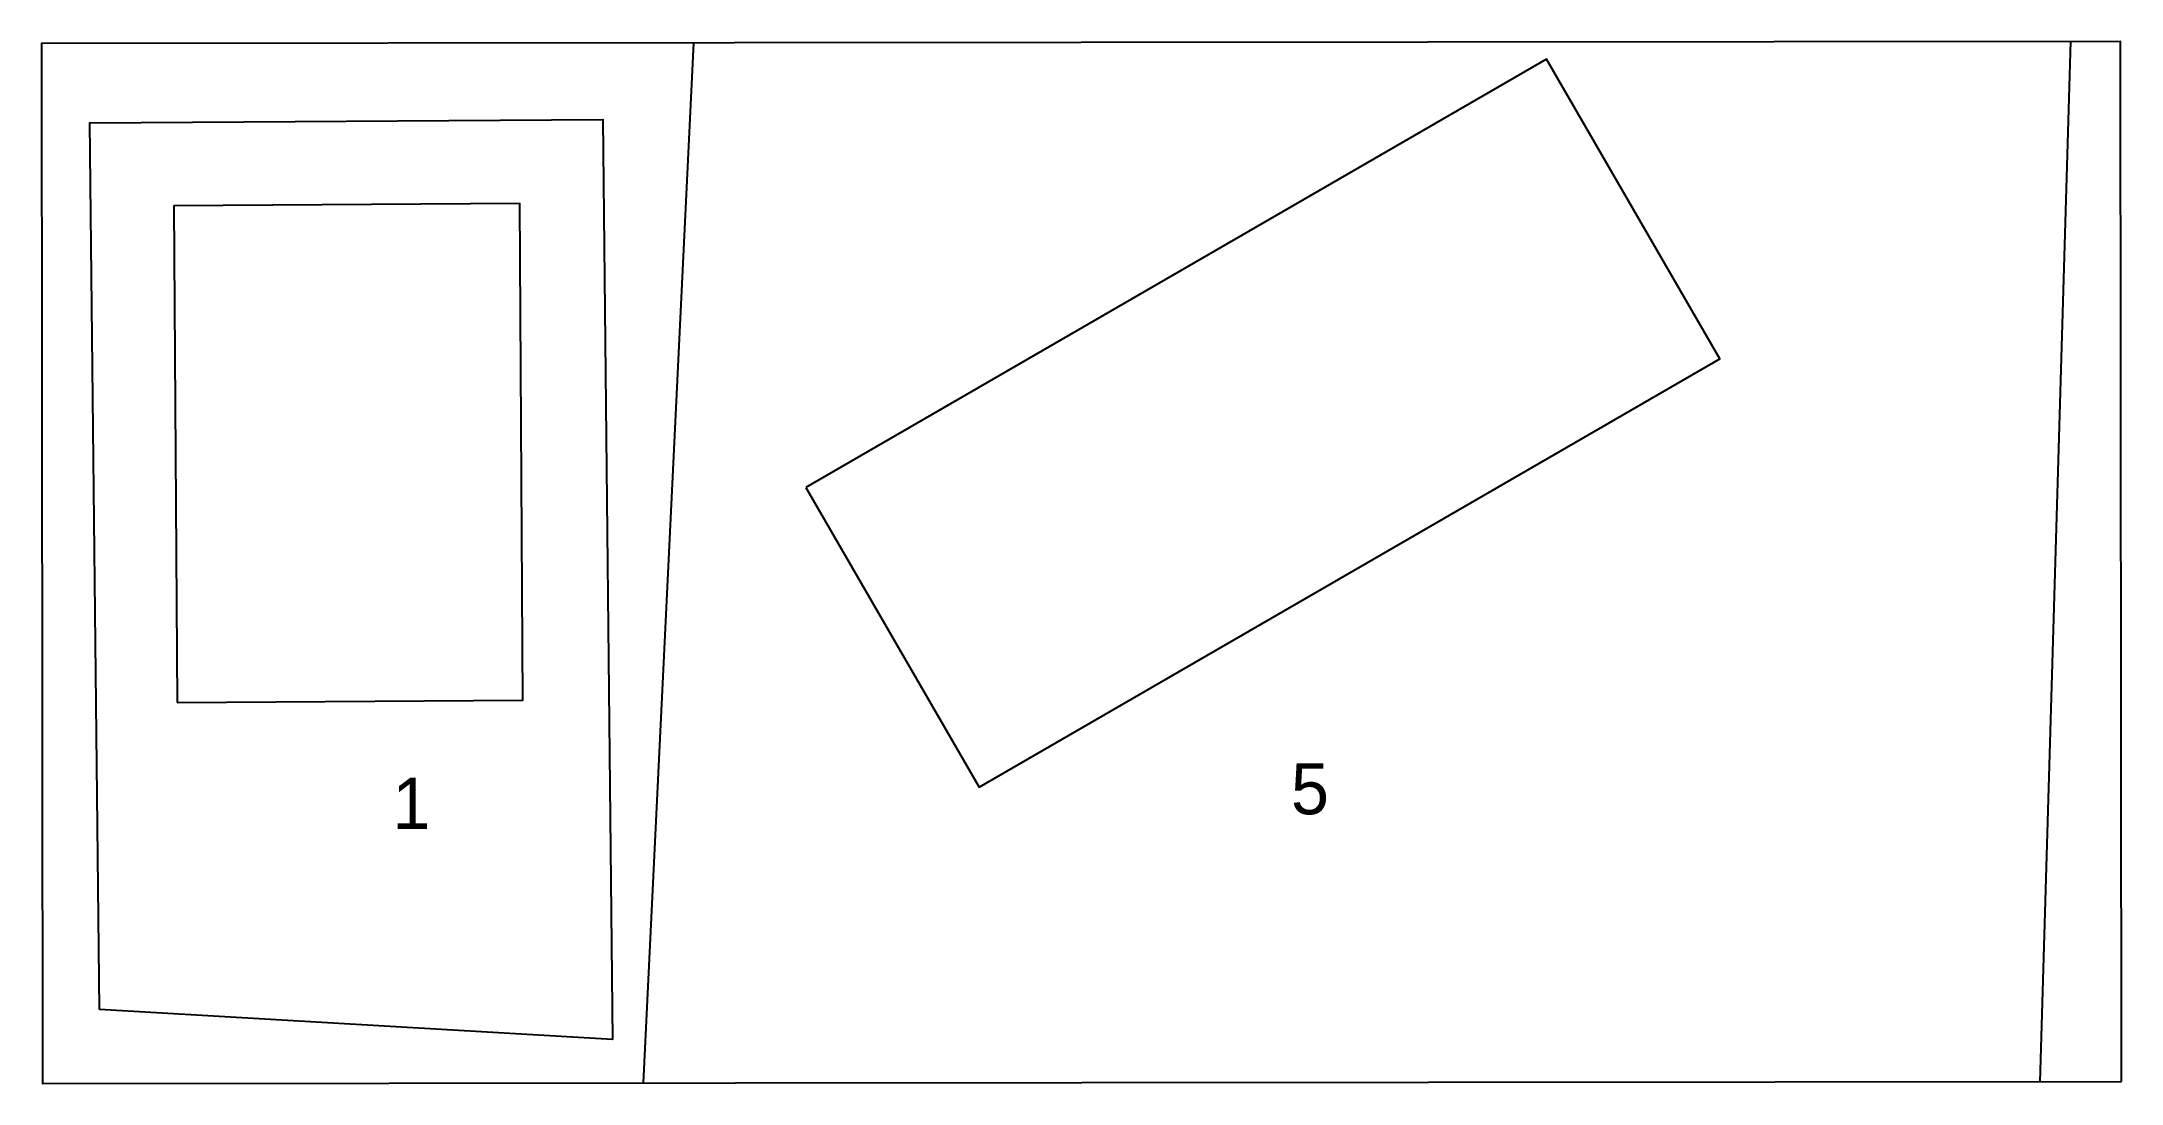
# Model space of a CAD drawing. Header units: millimetres. Extents: x 29967 to 32408, y -71826 to -70604.
import ezdxf

# ---------------------------------------------------------------- set-up
doc = ezdxf.new("R2010")
doc.units = ezdxf.units.MM
doc.layers.add('SOURCE_CURVES', color=7, linetype='Continuous')
doc.layers.add('SOURCE_LABELS', color=5, linetype='Continuous')

msp = doc.modelspace()

# ---------------------------------------------------------------- linework, layer by layer
at = {"layer": 'SOURCE_CURVES'}
for points in [[(32407.7, -71823.9), (32406.7, -70603.9), (29966.7, -70605.9), (29967.7, -71825.9), (32407.7, -71823.9)], [(30673.1, -71825.3), (30732.2, -70605.3)], [(32312.2, -71824), (32348.4, -70603.9)], [(30863.8, -71127), (31067.1, -71478.5), (31936.2, -70975.9), (31733, -70624.4), (30863.8, -71127)], [(30034.6, -71739.2), (30023.4, -70699), (30625.5, -70695.3), (30636.8, -71774.4), (30034.6, -71739.2)], [(30125.6, -71379), (30531.6, -71376.5), (30528.1, -70793.9), (30122, -70796.4), (30125.6, -71379)]]:
    msp.add_lwpolyline(points, dxfattribs=at)

# ---------------------------------------------------------------- texts
at = {"layer": 'SOURCE_LABELS'}
for s, p in [('1', (30378.4, -71527.5)), ('5', (31433, -71510.3))]:
    msp.add_text(s, height=60, dxfattribs=at).set_placement(p)

doc.saveas('drawing.dxf')
